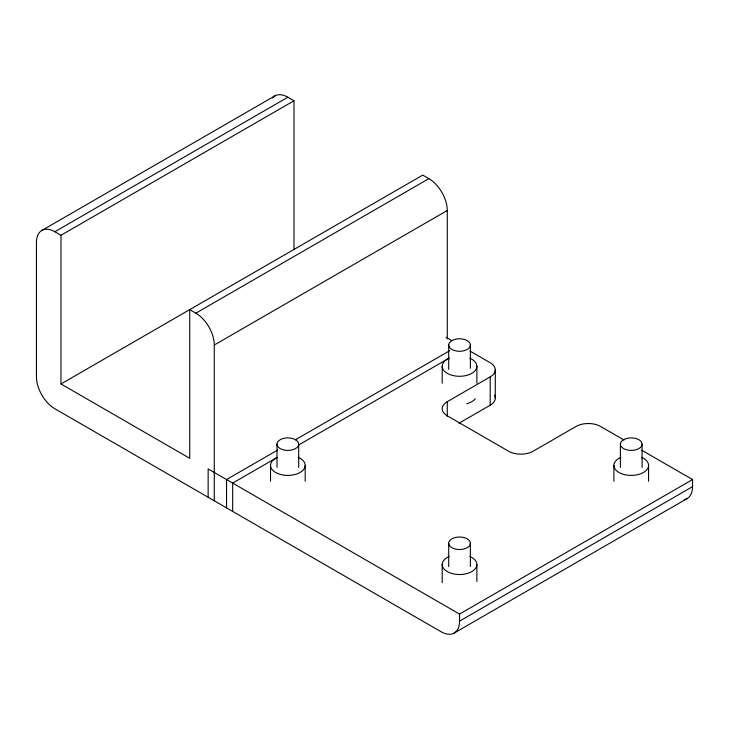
<?xml version="1.0" encoding="UTF-8"?>
<svg xmlns="http://www.w3.org/2000/svg" width="729" height="729" viewBox="0 0 729 729"><rect width="100%" height="100%" fill="white"/><g stroke="black" fill="none" stroke-linecap="round" stroke-linejoin="round"><path stroke-width="1.09" d="M495.283 369.813L495.283 398.134M41.835 230.455L274.842 95.927M641.666 450.176L692.55 479.554L692.55 486.635L459.543 621.163A26.016 15.017 60 0 1 441.145 631.779L54.848 408.75A26.016 15.017 60 0 1 36.45 376.893L36.45 242.365A26.016 15.017 60 0 1 54.848 231.74L287.855 97.221L293.987 100.757L293.987 249.446M54.848 231.74L60.981 235.285L293.987 100.757M60.981 235.285L60.981 383.973L422.756 175.097L428.88 178.641A26.016 15.017 60 0 1 447.278 210.499L447.278 338.985M60.981 383.973L189.74 458.313L189.74 309.625L195.873 313.169L428.88 178.641M214.271 500.796L214.271 345.027L447.278 210.499M277.658 450.039L226.537 479.554L226.537 507.876M295.354 439.824L449.711 350.704M276.911 457.557L232.669 483.099L232.669 511.421M298.535 445.064L448.964 358.221M447.278 416.396L447.278 401.67L490.198 376.893A17.341 10.015 0 0 0 490.198 362.732L470.077 351.114M458.988 423.239L490.198 405.215A17.341 10.015 0 0 0 494.462 395.1M208.139 497.26L208.139 468.938L459.543 614.082L692.55 479.554M454.158 633.073L687.165 498.545M446.057 337.245L451.944 340.643M624.06 440.015L600.578 426.456A17.341 10.015 0 0 0 576.047 426.456L533.127 451.233A17.341 10.015 0 0 1 508.596 451.233L447.278 415.831A17.341 10.015 0 0 1 447.278 401.67M648.573 465.394L648.573 481.258M642.076 444.152A10.844 6.26 0 0 1 625.81 449.574A10.844 6.26 0 0 1 625.81 438.73A10.844 6.26 0 0 1 642.076 444.152L642.076 467.389M620.397 444.152L620.397 467.389M613.891 465.394L613.891 481.258M490.198 376.893L490.198 405.215M476.884 366.268L476.884 383.263M476.884 564.519L476.884 581.514M470.378 345.027A10.844 6.26 0 0 1 454.121 350.449A10.844 6.26 0 0 1 454.121 339.614A10.844 6.26 0 0 1 470.378 345.027L470.378 368.263M470.378 543.278A10.844 6.26 0 0 1 454.121 548.7A10.844 6.26 0 0 1 454.121 537.856A10.844 6.26 0 0 1 470.378 543.278L470.378 566.506M459.543 614.082L459.543 621.163M448.7 345.027L448.7 369.366M448.7 543.278L448.7 566.506M442.202 366.268L442.202 383.263M442.202 564.519L442.202 582.644M305.196 465.394L305.196 481.258M298.69 444.152A10.844 6.26 0 0 1 282.433 449.574A10.844 6.26 0 0 1 282.433 438.73A10.844 6.26 0 0 1 298.69 444.152L298.69 467.389M277.011 444.152L277.011 467.389M270.514 465.394L270.514 481.258M641.629 457.375A17.341 10.015 0 0 1 644.062 472.128A17.341 10.015 0 0 1 618.402 472.128A17.341 10.015 0 0 1 620.835 457.375M469.932 358.258A17.341 10.015 0 0 1 472.374 373.002A17.341 10.015 0 0 1 446.713 373.002A17.341 10.015 0 0 1 449.146 358.258M475.317 398.754A17.341 10.015 0 0 1 466.751 403.702M298.243 457.375A17.341 10.015 0 0 1 300.685 472.128A17.341 10.015 0 0 1 275.015 472.128A17.341 10.015 0 0 1 277.457 457.375M469.932 556.5A17.341 10.015 0 0 1 472.374 571.254A17.341 10.015 0 0 1 446.713 571.254A17.341 10.015 0 0 1 449.146 556.5M692.55 486.635A26.016 15.017 60 0 1 684.221 499.602M195.873 313.169A26.016 15.017 60 0 1 214.271 345.027M272.455 97.95A26.016 15.017 60 0 1 287.855 97.221"/></g></svg>
